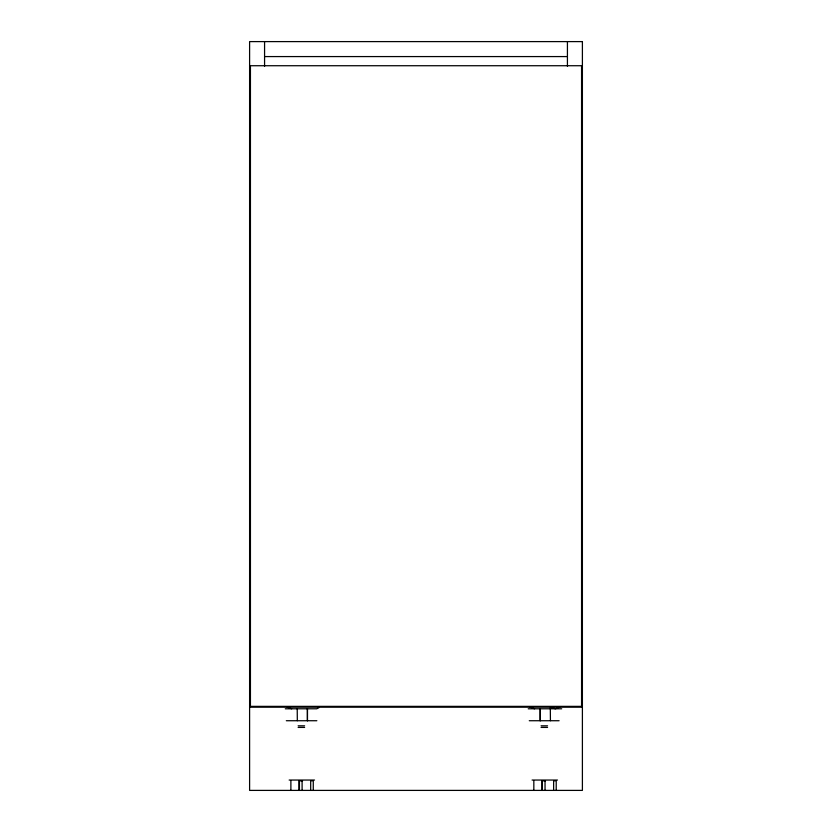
<?xml version="1.0" encoding="UTF-8"?>
<svg xmlns="http://www.w3.org/2000/svg" width="832" height="832" viewBox="0 0 832 832"><rect width="100%" height="100%" fill="white"/><g stroke="black" fill="none" stroke-linecap="round" stroke-linejoin="round"><path stroke-width="1.25" d="M298.969 790.4L298.969 780.842L302.567 780.842M318.926 707.73L316.722 708.791L285.272 708.791M559.666 707.2L555.36 708.791L550.347 707.2M264.576 56.576L567.424 56.576M249.6 707.2L582.4 707.2M528.216 708.791L561.704 708.791M286.322 720.73L316.857 720.73M529.266 720.73L559.104 720.73M298.137 725.826L304.626 725.826M541.081 725.826L547.57 725.826M298.137 727.418L304.626 727.418M541.081 727.418L547.57 727.418M289.141 780.052L314.558 780.052M532.085 780.052L557.502 780.052M545.511 780.842L541.913 780.842L541.913 790.4M530.254 707.2L534.56 708.791M287.31 707.2L291.616 708.791M567.424 41.6L567.424 66.3M556.213 790.4L556.213 780.842L553.634 780.842L553.634 790.4M550.326 708.791L550.42 720.73M545.043 780.842L545.043 790.4M542.381 780.842L542.381 790.4M540.259 708.791L540.259 720.73M540.166 708.791L540.166 720.73M533.832 780.842L533.832 790.4M313.269 790.4L313.269 780.842L310.69 780.842L310.69 790.4M307.476 708.791L307.476 720.73M307.382 708.791L307.382 720.73M302.099 780.842L302.099 790.4M299.437 780.842L299.437 790.4M297.222 708.791L297.315 720.73M290.888 780.842L290.888 790.4M264.576 41.6L264.576 66.3M582.4 41.6L249.6 41.6L249.6 790.4L582.4 790.4L582.4 41.6M581.568 65.728L250.432 65.728L250.432 706.368L581.568 706.368L581.568 65.728"/></g></svg>
